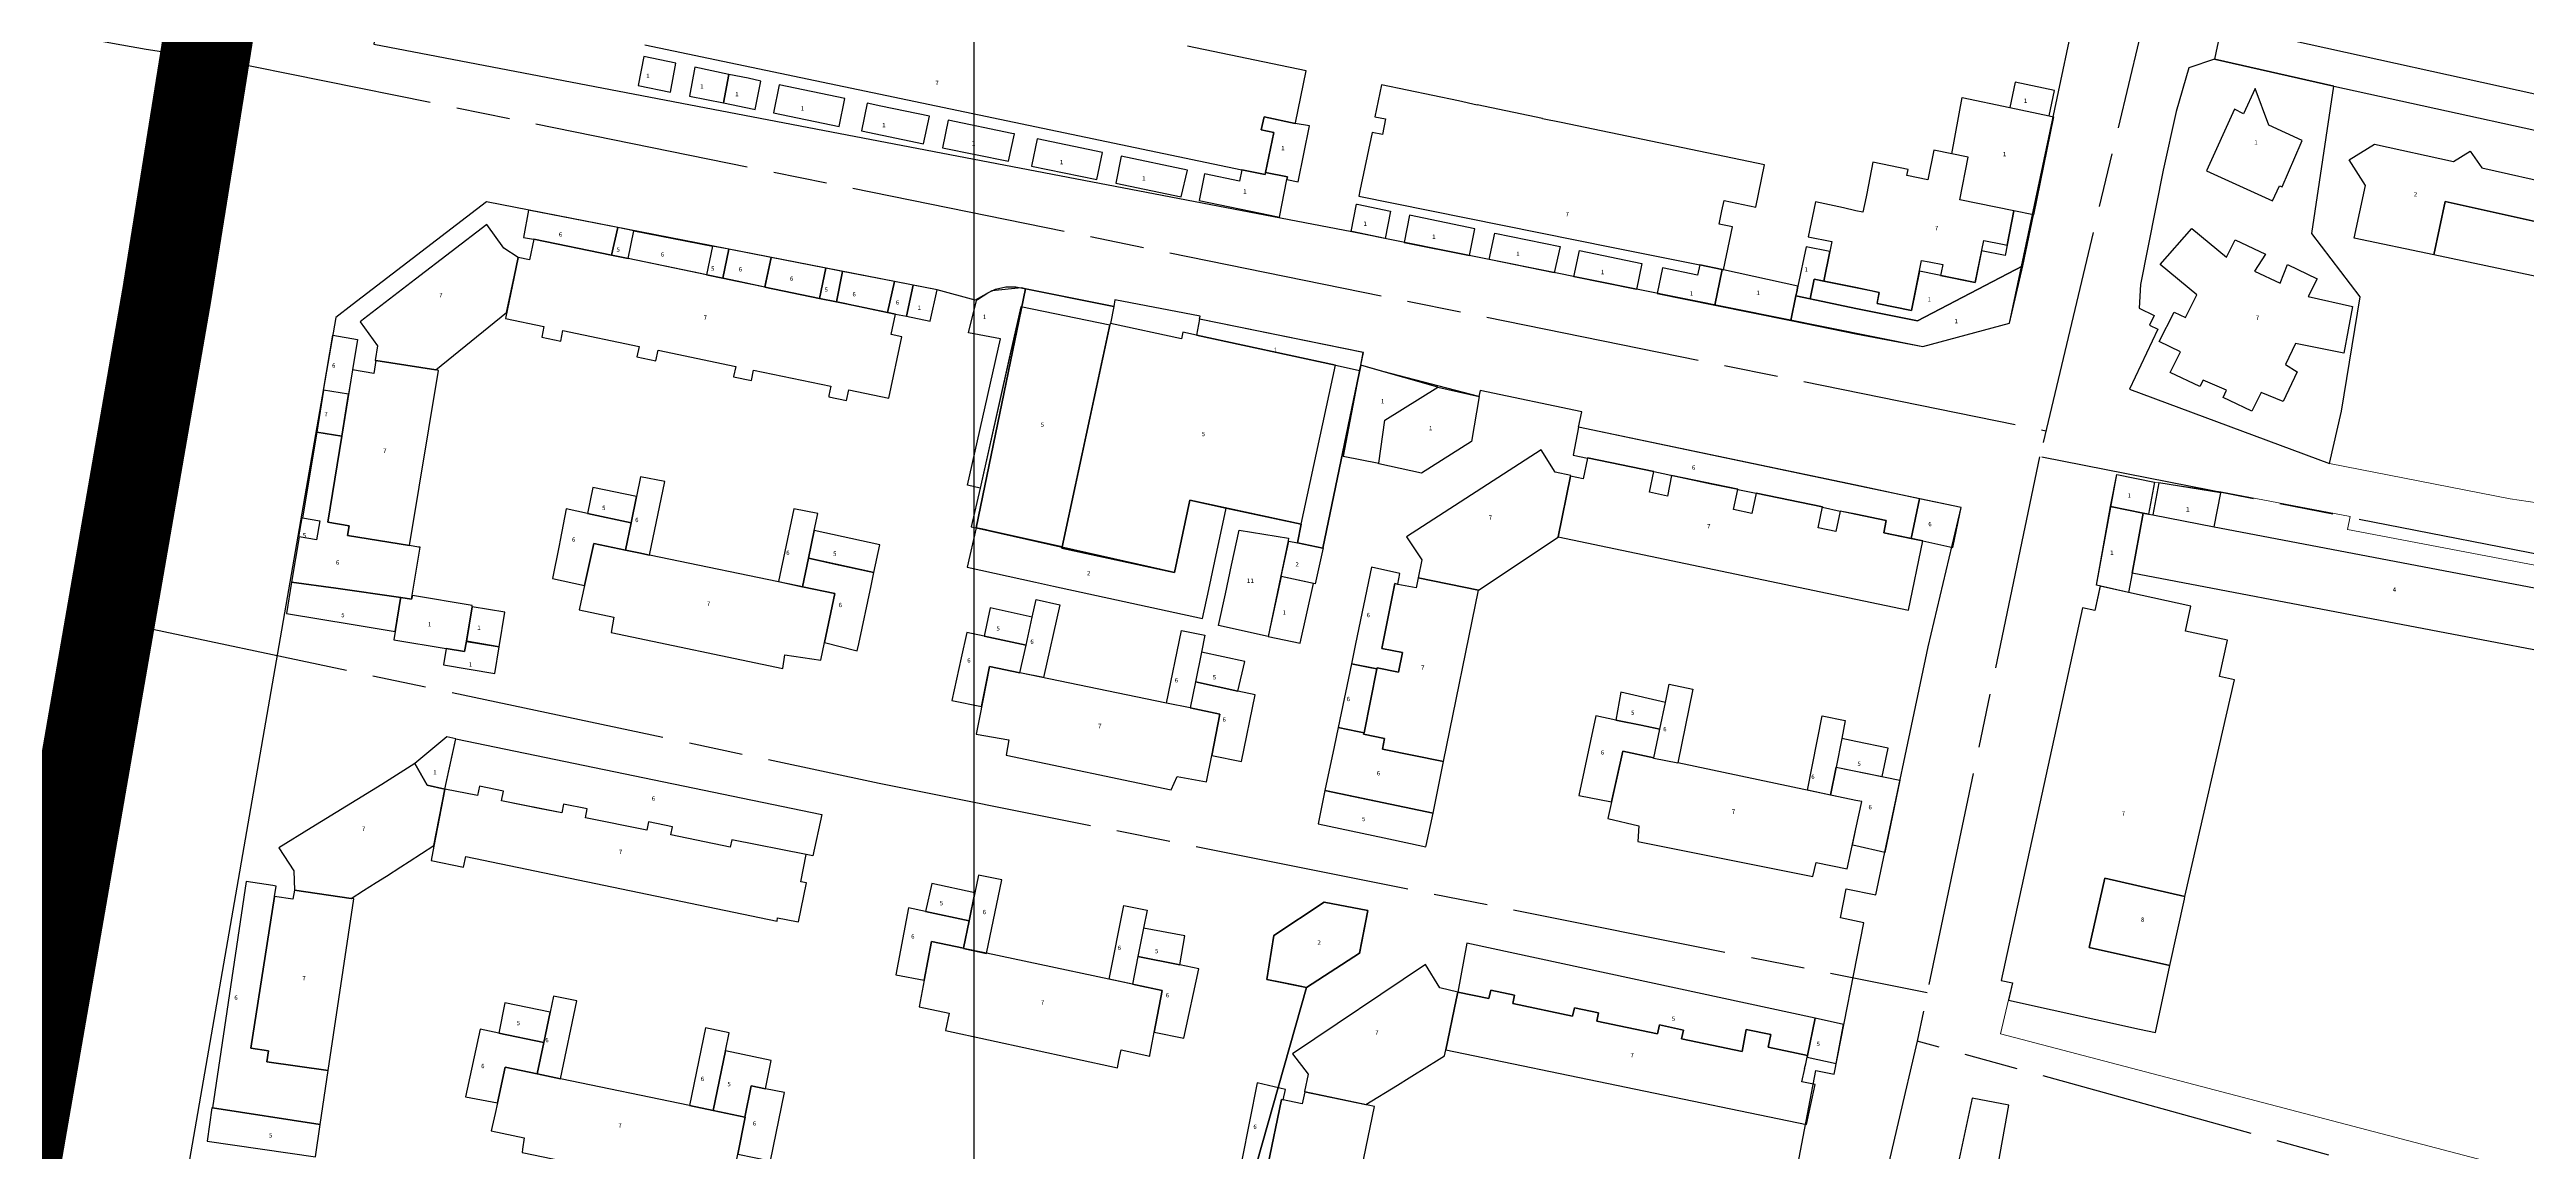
# Model space of a CAD drawing. Header units: millimetres. Extents: x 125232 to 134072, y 142885 to 152835.
# Drawn here: x 130049 to 130324.6, y 147262.3 to 147384.8 of the extents above; entities that cross this region are included whole.
import ezdxf
from ezdxf.enums import TextEntityAlignment as Align

# ---------------------------------------------------------------- set-up
doc = ezdxf.new("R2010")
doc.units = ezdxf.units.MM
doc.linetypes.add('ACAD_ISO08W100', pattern=[36, 24, -3, 6, -3])
doc.linetypes.add('CENTER', pattern=[50.8, 31.75, -6.35, 6.35, -6.35])
for name, color, linetype in [('buildings', 7, 'Continuous'), ('commerce', 10, 'Continuous'), ('commerce & office', 242, 'Continuous'), ('layers', 7, 'Continuous'), ('residence', 2, 'Continuous'), ('residence-bad', 41, 'Continuous'), ('老城北中心线', 7, 'ACAD_ISO08W100')]:
    doc.layers.add(name, color=color, linetype=linetype)
doc.layers.add('school', color=31, linetype='Continuous', lineweight=0)
doc.layers.add('super block', color=6, linetype='CENTER', lineweight=0)
doc.styles.add('层数', font='', dxfattribs={"height": 2})
doc.styles.get('层数').set_extended_font_data('FangSong_GB2312')

msp = doc.modelspace()

# ---------------------------------------------------------------- linework, layer by layer
msp.add_lwpolyline([(130151.88, 147771.28), (129501.88, 147771.28), (129501.88, 146971.28), (130151.88, 146971.28)], close=True)
at = {"layer": 'buildings', "linetype": 'Continuous', "flags": 128}
for points in [[(130345.25, 147385.24), (130343.3, 147375.99), (130336.5, 147377.49), (130333.32, 147378.19), (130290.86, 147387.54), (130292.85, 147396.75), (130299.08, 147395.43), (130299.21, 147395.97), (130301.87, 147395.37), (130301.74, 147394.84), (130311.04, 147392.82), (130311.11, 147393.39), (130313.76, 147392.82), (130313.64, 147392.21), (130322.5, 147390.28), (130322.66, 147390.89), (130325.36, 147390.27), (130325.18, 147389.69), (130336.74, 147387.13), (130336.82, 147387.68), (130339.62, 147387.11), (130339.49, 147386.52), (130345.25, 147385.24)], [(130118.66, 147383.33), (130115.11, 147384.07), (130114.47, 147380.85), (130118.06, 147380.12)], [(130124.58, 147382.09), (130120.77, 147382.89), (130120.2, 147379.68), (130123.96, 147378.91)], [(130128.14, 147381.34), (130126.71, 147381.65), (130124.58, 147382.09), (130123.96, 147378.91), (130127.33, 147378.22), (130127.5, 147378.19)], [(130267.75, 147381.21), (130267.15, 147378.39), (130271.51, 147377.46), (130272.11, 147380.28)], [(130137.48, 147379.4), (130130.17, 147380.93), (130129.54, 147377.81), (130136.84, 147376.3)], [(130146.9, 147377.43), (130141.49, 147378.56), (130139.95, 147378.88), (130139.32, 147375.79), (130146.23, 147374.37)], [(130215.14, 147377.18), (130207.85, 147378.7), (130207.84, 147378.68), (130205.77, 147379.13), (130197.21, 147380.91), (130196.48, 147377.38), (130197.66, 147377.14), (130197.3, 147375.39), (130196.16, 147375.63), (130194.8, 147369.12), (130194.68, 147368.53), (130222.82, 147362.87), (130232.62, 147360.9), (130235.14, 147360.39), (130235.27, 147360.36), (130236.26, 147365.13), (130234.78, 147365.44), (130235.08, 147366.9), (130235.33, 147368.07), (130238.88, 147367.33), (130239.85, 147372.04), (130217.2, 147376.75), (130217.2, 147376.73), (130215.13, 147377.16)], [(130260.7, 147373.26), (130261.82, 147379.52), (130267.15, 147378.39), (130271.51, 147377.46), (130272.01, 147377.35), (130269.76, 147366.45), (130267.6, 147366.89), (130261.56, 147368.14), (130262.52, 147372.89)], [(130296.36, 147368.01), (130297.16, 147369.7), (130297.44, 147369.56), (130298.86, 147372.84), (130299.57, 147374.48), (130299.68, 147374.74), (130295.97, 147376.44), (130294.46, 147380.53), (130293.15, 147377.68), (130292.16, 147378.2), (130289.02, 147371.36)], [(130156.35, 147375.46), (130156.08, 147375.51), (130148.96, 147376.99), (130148.36, 147373.93), (130155.69, 147372.42)], [(130189.21, 147376.36), (130187.6, 147376.64), (130184.13, 147377.36), (130183.83, 147375.92), (130185.24, 147375.62), (130184.31, 147371.17), (130186.73, 147370.68), (130186.68, 147370.4), (130187.95, 147370.13)], [(130166.16, 147373.41), (130158.89, 147374.92), (130158.26, 147371.89), (130165.54, 147370.39)], [(130175.61, 147371.43), (130168.23, 147372.97), (130167.62, 147369.97), (130174.92, 147368.47)], [(130246.43, 147359.08), (130251.82, 147357.99), (130252.61, 147357.83), (130252.38, 147356.7), (130252.36, 147356.6), (130256.18, 147355.82), (130257.31, 147361.39), (130258.15, 147361.22), (130259.67, 147360.92), (130259.5, 147360.05), (130259.43, 147359.72), (130263.28, 147358.94), (130264.23, 147363.6), (130266.33, 147363.18), (130266.83, 147363.08), (130267.6, 147366.89), (130261.56, 147368.14), (130262.52, 147372.89), (130258.67, 147373.67), (130258, 147370.35), (130255.67, 147370.82), (130255.81, 147371.52), (130251.91, 147372.31), (130251.21, 147368.82), (130251.14, 147368.47), (130250.79, 147366.76), (130250, 147366.92), (130248.63, 147367.23), (130245.51, 147367.9), (130244.71, 147364.03), (130247.33, 147363.49), (130247.11, 147362.37), (130246.43, 147359.08)], [(130305.46, 147363.87), (130306.72, 147369.71), (130304.89, 147372.58), (130307.74, 147374.34), (130316.53, 147372.39), (130318.36, 147373.53), (130319.69, 147371.68), (130328.25, 147369.77), (130327.46, 147366.23), (130327.26, 147365.34), (130315.59, 147367.94), (130314.33, 147362)], [(130186.73, 147370.68), (130184.31, 147371.17), (130184.26, 147370.93), (130181.66, 147371.47), (130181.4, 147370.22), (130177.52, 147371.03), (130176.91, 147368.05), (130184.83, 147366.41), (130185.85, 147366.2), (130186.68, 147370.4)], [(130198.22, 147366.86), (130197.6, 147363.84), (130193.89, 147364.59), (130193.84, 147364.6), (130194.44, 147367.65), (130194.5, 147367.64)], [(130331.69, 147358.34), (130314.33, 147362), (130315.59, 147367.94), (130327.26, 147365.34), (130327.46, 147366.23), (130332.14, 147365.2), (130338.45, 147363.8), (130342.25, 147362.96), (130341.08, 147357.58), (130340.09, 147353.01), (130330.97, 147354.93), (130331.16, 147355.83)], [(130099.83, 147355.59), (130100.66, 147359.55), (130101.11, 147361.72), (130099.52, 147362.74), (130097.62, 147365.38), (130089.71, 147359.31), (130083.91, 147354.86), (130083.52, 147354.56), (130085.47, 147351.89), (130085.21, 147350.27), (130085.27, 147350.26), (130091.94, 147349.2)], [(130112.22, 147365.04), (130102.25, 147366.98), (130101.72, 147363.94), (130102.81, 147363.77), (130102.87, 147363.76), (130111.52, 147361.97)], [(130113.99, 147364.69), (130112.22, 147365.04), (130111.52, 147361.97), (130113.37, 147361.59), (130113.99, 147364.68)], [(130113.37, 147361.6), (130113.99, 147364.68), (130122.76, 147362.98), (130122.09, 147359.78)], [(130206.99, 147361.94), (130207.61, 147364.91), (130200.34, 147366.42), (130199.73, 147363.4)], [(130244.92, 147357.12), (130250, 147356.05), (130250, 147356.05), (130256.86, 147354.68), (130268.6, 147360.77), (130269.76, 147366.45), (130267.6, 147366.89), (130266.62, 147361.94), (130264, 147362.47), (130263.28, 147358.94), (130257.07, 147360.2), (130256.18, 147355.82), (130252.36, 147356.6), (130252.61, 147357.83), (130250, 147358.36), (130245.36, 147359.3), (130244.92, 147357.12)], [(130287.95, 147357.56), (130283.88, 147360.92), (130287.38, 147364.93), (130291.25, 147361.74), (130292.22, 147363.68), (130295.58, 147362.09), (130294.38, 147360.21), (130297.23, 147358.86), (130298.03, 147360.92), (130301.34, 147359.34), (130300.34, 147357.36), (130305.26, 147356.27), (130304.33, 147351.07), (130298.94, 147352.16), (130297.82, 147349.8), (130299.12, 147349.01), (130297.56, 147345.69), (130295.11, 147346.71), (130294.09, 147344.6), (130291.57, 147345.79), (130290.87, 147346.13), (130291.26, 147346.96), (130288.67, 147348.05), (130288.3, 147347.35), (130284.99, 147348.93), (130286.14, 147351.21), (130283.76, 147352.36), (130285.43, 147355.65), (130286.68, 147355.04), (130287.95, 147357.56)], [(130143.1, 147355.42), (130142.22, 147355.61), (130137.78, 147356.53), (130137.68, 147356.55), (130136.53, 147356.79), (130134.67, 147357.17), (130128.59, 147358.43), (130125.5, 147359.07), (130123.91, 147359.4), (130122.09, 147359.78), (130121.41, 147359.92), (130113.37, 147361.59), (130111.52, 147361.97), (130102.87, 147363.76), (130102.39, 147361.44), (130101.11, 147361.71), (130100.66, 147359.55), (130099.7, 147354.92), (130103.99, 147354.03), (130103.75, 147352.85), (130105.85, 147352.41), (130106.1, 147353.59), (130114.58, 147351.83), (130114.34, 147350.66), (130116.45, 147350.22), (130116.7, 147351.39), (130125.33, 147349.6), (130125.1, 147348.47), (130125.09, 147348.43), (130127.07, 147348.02), (130127.31, 147349.19), (130135.92, 147347.41), (130135.71, 147346.37), (130135.68, 147346.23), (130137.68, 147345.82), (130137.92, 147346.99), (130142.39, 147346.07), (130143.81, 147352.88), (130142.63, 147353.13)], [(130122.09, 147359.78), (130123.91, 147359.4), (130124.57, 147362.63), (130122.76, 147362.98)], [(130129.26, 147361.72), (130124.57, 147362.63), (130123.91, 147359.4), (130125.5, 147359.07), (130128.59, 147358.44)], [(130209.2, 147361.49), (130209.81, 147364.44), (130217.08, 147362.94), (130216.44, 147360.02)], [(130218.63, 147359.58), (130219.24, 147362.48), (130226.19, 147361.03), (130225.6, 147358.16)], [(130245.36, 147359.3), (130246.43, 147359.08), (130247.11, 147362.37), (130244.49, 147362.9), (130243.55, 147358.53), (130243.42, 147357.91), (130243.32, 147357.44), (130244.92, 147357.11)], [(130135.36, 147360.53), (130129.26, 147361.72), (130128.59, 147358.43), (130134.67, 147357.17)], [(130137.23, 147360.17), (130135.36, 147360.53), (130134.67, 147357.17), (130136.53, 147356.79)], [(130143.02, 147359.04), (130137.23, 147360.17), (130136.53, 147356.79), (130137.68, 147356.55), (130142.22, 147355.61)], [(130228.48, 147360.56), (130227.89, 147357.71), (130234.32, 147356.41), (130235.13, 147360.38), (130232.62, 147360.9), (130232.39, 147359.75)], [(130243.32, 147357.44), (130243.42, 147357.91), (130243.55, 147358.53), (130235.27, 147360.36), (130235.14, 147360.39), (130235.13, 147360.38), (130234.32, 147356.41), (130242.77, 147354.7)], [(130242.77, 147354.7), (130250, 147353.24), (130257.45, 147351.8), (130267.12, 147354.42), (130268.6, 147360.77), (130256.86, 147354.68), (130250, 147356.05), (130250, 147356.05), (130244.92, 147357.12), (130243.32, 147357.44), (130242.77, 147354.7)], [(130145.09, 147358.63), (130143.02, 147359.04), (130142.22, 147355.61), (130143.1, 147355.42), (130144.33, 147355.17)], [(130147.75, 147358.12), (130145.09, 147358.63), (130144.33, 147355.17), (130146.98, 147354.63)], [(130156.52, 147358.45), (130167.4, 147356.27), (130167.04, 147354.36), (130167.02, 147354.37), (130166.98, 147354.2), (130157.07, 147356.21), (130152.52, 147336.06), (130151.12, 147336.37), (130154.79, 147352.65), (130151.25, 147353.34), (130152.12, 147356.93), (130152.26, 147357.04), (130153.41, 147357.8), (130154.26, 147358.19), (130155.39, 147358.45)], [(130166.98, 147354.2), (130157.07, 147356.21), (130155.71, 147350.19), (130152.52, 147336.06), (130151.55, 147331.76), (130152.1, 147331.64), (130161.65, 147329.51)], [(130174.16, 147326.66), (130175.89, 147334.7), (130179.92, 147333.83), (130188.26, 147332.03), (130192.09, 147349.74), (130176.6, 147353.09), (130175.1, 147353.41), (130174.94, 147352.65), (130167.04, 147354.36), (130167.02, 147354.37), (130161.65, 147329.51), (130161.62, 147329.37)], [(130176.95, 147354.84), (130176.6, 147353.09), (130192.09, 147349.74), (130194.29, 147349.26), (130194.77, 147349.16), (130194.89, 147349.74), (130194.91, 147349.74), (130195.2, 147351.16)], [(130082.23, 147346.5), (130079.47, 147346.95), (130080.5, 147353.06), (130083.25, 147352.6), (130082.68, 147349.2)], [(130092.24, 147349.15), (130091.94, 147349.2), (130085.27, 147350.26), (130085.04, 147348.82), (130082.68, 147349.2), (130081.48, 147341.85), (130079.92, 147332.26), (130082.32, 147331.87), (130082.14, 147330.77), (130089.02, 147329.66)], [(130197.57, 147343.62), (130203.48, 147347.27), (130196.16, 147349.38), (130194.91, 147349.74), (130194.89, 147349.74), (130194.77, 147349.16), (130192.95, 147339.63), (130196.92, 147338.85)], [(130082.23, 147346.5), (130079.47, 147346.95), (130078.7, 147342.3), (130081.48, 147341.85)], [(130208.07, 147346.24), (130207.22, 147341.24), (130201.65, 147337.71), (130196.91, 147338.77), (130196.92, 147338.85), (130197.57, 147343.62), (130203.48, 147347.27)], [(130218.54, 147339.74), (130220.13, 147339.4), (130220.14, 147339.43), (130227.5, 147337.9), (130233.88, 147336.55), (130236.85, 147335.94), (130236.85, 147335.92), (130238.91, 147335.49), (130246.29, 147333.96), (130246.28, 147333.93), (130248.26, 147333.51), (130248.26, 147333.52), (130250, 147333.16), (130253.38, 147332.46), (130253.1, 147331.1), (130256.17, 147330.46), (130257.1, 147334.88), (130250, 147336.37), (130219.13, 147342.82), (130218.54, 147339.74)], [(130081.48, 147341.85), (130078.7, 147342.3), (130077.1, 147332.75), (130079.05, 147332.42), (130078.69, 147330.29), (130076.74, 147330.62), (130075.9, 147325.61), (130080.84, 147324.91), (130088.06, 147323.89), (130089.25, 147323.72), (130090.2, 147329.47), (130090.09, 147329.49), (130090.01, 147329.5), (130089.02, 147329.66), (130082.14, 147330.77), (130082.32, 147331.87), (130079.92, 147332.26)], [(130199.99, 147330.65), (130201.7, 147328.07), (130201.3, 147326.08), (130207.99, 147324.72), (130216.87, 147330.6), (130216.88, 147330.63), (130218.26, 147337.39), (130218.27, 147337.45), (130216.53, 147337.85), (130214.96, 147340.33)], [(130117.44, 147336.78), (130114.75, 147337.33), (130114.3, 147335.11), (130113.7, 147332.21), (130113.07, 147329.16), (130114.54, 147328.85), (130115.75, 147328.6)], [(130218.26, 147337.39), (130216.88, 147330.63), (130250, 147323.71), (130255.86, 147322.49), (130257.46, 147330.19), (130253.1, 147331.1), (130253.38, 147332.46), (130250, 147333.16), (130248.26, 147333.51), (130247.79, 147331.24), (130245.81, 147331.65), (130246.29, 147333.96), (130238.91, 147335.49), (130238.44, 147333.23), (130236.38, 147333.66), (130236.85, 147335.92), (130236.85, 147335.94), (130229.49, 147337.46), (130229.02, 147335.18), (130227.02, 147335.6), (130227.5, 147337.9), (130220.14, 147339.43), (130220.13, 147339.4), (130219.66, 147337.1), (130218.26, 147337.39)], [(130281.98, 147333.27), (130278.35, 147334.02), (130279.04, 147337.59), (130283.25, 147336.73), (130282.58, 147333.16)], [(130114.3, 147335.11), (130109.43, 147336.12), (130108.82, 147333.25), (130113.7, 147332.21)], [(130161.62, 147329.37), (130161.65, 147329.51), (130153.48, 147331.34), (130153.21, 147331.41), (130152.1, 147331.64), (130151.11, 147327.25), (130158.7, 147325.6), (130160.7, 147325.16), (130177.3, 147321.55), (130177.99, 147324.76), (130178.66, 147327.92), (130179.92, 147333.83), (130175.89, 147334.7), (130174.16, 147326.66)], [(130257.1, 147334.88), (130256.17, 147330.46), (130257.46, 147330.19), (130260.81, 147329.46), (130261.74, 147333.91)], [(130283.74, 147336.65), (130283.06, 147333.07), (130289.9, 147331.76), (130290.62, 147335.54)], [(130077.07, 147332.75), (130077.1, 147332.75), (130079.05, 147332.42), (130078.69, 147330.29), (130076.74, 147330.62), (130076.72, 147330.62)], [(130113.7, 147332.21), (130108.82, 147333.25), (130106.46, 147333.75), (130105.78, 147330.25), (130105.67, 147329.68), (130104.95, 147326), (130108.5, 147325.24), (130109.54, 147329.89), (130113.07, 147329.16)], [(130134.47, 147333.22), (130131.8, 147333.77), (130130.1, 147325.65), (130132.23, 147325.2), (130132.78, 147325.09), (130133.44, 147328.27), (130134.08, 147331.36)], [(130276.78, 147325.26), (130278.35, 147334.02), (130281.98, 147333.27), (130280.74, 147326.6), (130280.35, 147324.46)], [(130281.98, 147333.27), (130282.58, 147333.16), (130283.06, 147333.07), (130289.9, 147331.76), (130338.79, 147322.44), (130338.39, 147320.37), (130337.52, 147315.77), (130280.74, 147326.6), (130281.98, 147333.27)], [(130136.35, 147324.35), (130132.78, 147325.09), (130132.23, 147325.2), (130115.75, 147328.6), (130114.54, 147328.85), (130113.07, 147329.16), (130109.54, 147329.89), (130108.5, 147325.24), (130107.89, 147322.5), (130111.75, 147321.7), (130111.48, 147320.01), (130130.59, 147316), (130130.81, 147317.51), (130134.8, 147316.93), (130135.21, 147318.87)], [(130141.37, 147329.74), (130134.08, 147331.36), (130133.44, 147328.27), (130136.73, 147327.54), (130137.43, 147327.39), (130140.72, 147326.66)], [(130181.37, 147331.37), (130186.87, 147330.49), (130186.81, 147330.18), (130184.58, 147319.55), (130179.06, 147320.76), (130179.83, 147324.31), (130180.53, 147327.5)], [(130186.9, 147330.16), (130187.86, 147329.97), (130190.5, 147329.46), (130190.71, 147329.42), (130189.84, 147325.42), (130186.04, 147326.22)], [(130140.4, 147325.19), (130140.72, 147326.66), (130133.44, 147328.27), (130132.78, 147325.09), (130136.35, 147324.35), (130135.21, 147318.87), (130138.86, 147317.94), (130139.03, 147318.75)], [(130184.58, 147319.55), (130188.14, 147318.82), (130189.64, 147325.44), (130186.04, 147326.22)], [(130198.69, 147325.43), (130199.02, 147325.36), (130199.24, 147326.54), (130196.09, 147327.28), (130194.31, 147318.74), (130193.85, 147316.52), (130195.91, 147316.1), (130196.7, 147315.94), (130196.72, 147316.06), (130199.09, 147315.58), (130199.53, 147317.76), (130197.23, 147318.23)], [(130207.99, 147324.72), (130201.3, 147326.08), (130201.07, 147324.95), (130199.02, 147325.35), (130198.69, 147325.43), (130197.23, 147318.23), (130199.53, 147317.76), (130199.09, 147315.58), (130196.72, 147316.06), (130196.7, 147315.94), (130195.26, 147308.83), (130195.22, 147308.67), (130197.55, 147308.19), (130197.31, 147307.01), (130204.12, 147305.63)], [(130088.04, 147323.76), (130088.06, 147323.88), (130080.84, 147324.91), (130075.9, 147325.61), (130075.32, 147322.12), (130082.76, 147320.87), (130087.43, 147320.09), (130088.04, 147323.76)], [(130087.28, 147319.17), (130093.09, 147318.22), (130095.16, 147317.88), (130095.35, 147319.02), (130095.98, 147322.85), (130096.01, 147323), (130089.35, 147324.12), (130089.25, 147323.72), (130088.06, 147323.89), (130088.04, 147323.76)], [(130156.97, 147315.5), (130157.65, 147318.58), (130158.34, 147321.71), (130158.78, 147323.67), (130161.39, 147323.09), (130159.57, 147314.97)], [(130266.99, 147279.1), (130281.57, 147275.88), (130283.34, 147275.49), (130284.95, 147282.94), (130275.97, 147284.95), (130277.7, 147292.66), (130286.63, 147290.62), (130292.13, 147314.72), (130290.48, 147315.1), (130291.37, 147319.13), (130286.69, 147320.16), (130287.3, 147322.92), (130280.35, 147324.46), (130277.19, 147325.15), (130276.59, 147322.45), (130275.24, 147322.75), (130266.17, 147281.29), (130267.42, 147281.03)], [(130095.35, 147319.01), (130099.01, 147318.41), (130099.64, 147322.25), (130095.98, 147322.85)], [(130158.34, 147321.71), (130153.64, 147322.75), (130153, 147319.58), (130157.65, 147318.58)], [(130099.01, 147318.41), (130095.35, 147319.02), (130095.16, 147317.88), (130093.09, 147318.22), (130092.82, 147316.39), (130098.53, 147315.45)], [(130153.56, 147316.2), (130156.97, 147315.5), (130157.65, 147318.58), (130153, 147319.58), (130151.04, 147320.01), (130150.41, 147317.17), (130149.38, 147312.43), (130152.69, 147311.77)], [(130173.28, 147312.15), (130174.93, 147320.22), (130177.55, 147319.7), (130177.17, 147317.82), (130176.49, 147314.49), (130175.9, 147311.61), (130175.9, 147311.6)], [(130181.99, 147316.77), (130177.17, 147317.82), (130176.49, 147314.49), (130181.21, 147313.47)], [(130179.23, 147310.92), (130175.9, 147311.61), (130175.9, 147311.6), (130173.28, 147312.15), (130156.97, 147315.5), (130153.56, 147316.2), (130152.45, 147310.52), (130152.1, 147308.69), (130155.72, 147308.06), (130155.43, 147306.36), (130173.81, 147302.49), (130174.46, 147303.99), (130177.74, 147303.39), (130178.32, 147306.31)], [(130196.7, 147315.94), (130193.85, 147316.52), (130192.37, 147309.41), (130194.54, 147308.97), (130195.26, 147308.83)], [(130183.13, 147313.06), (130181.21, 147313.47), (130176.49, 147314.49), (130175.9, 147311.61), (130179.23, 147310.92), (130178.32, 147306.31), (130181.63, 147305.64)], [(130228.8, 147312.22), (130223.84, 147313.35), (130223.29, 147310.25), (130226.09, 147309.68), (130228.19, 147309.24)], [(130229.22, 147314.24), (130231.87, 147313.69), (130230.18, 147305.49), (130230.17, 147305.44), (130227.52, 147305.99), (130227.53, 147306.05), (130228.19, 147309.24), (130228.8, 147312.22)], [(130228.19, 147309.24), (130226.08, 147309.67), (130223.29, 147310.25), (130221.07, 147310.71), (130219.18, 147301.87), (130222.8, 147301.15), (130224.06, 147306.78), (130227.53, 147306.05)], [(130246.26, 147310.73), (130248.83, 147310.22), (130248.44, 147308.21), (130247.8, 147305.02), (130247.18, 147301.91), (130244.62, 147302.45)], [(130093.18, 147303.62), (130094.17, 147308.18), (130093.19, 147308.37), (130089.62, 147305.41), (130090.99, 147303.02), (130092.96, 147302.58)], [(130092.96, 147302.58), (130094.17, 147308.18), (130134.92, 147299.75), (130133.92, 147295.13), (130133.19, 147295.28), (130124.9, 147296.94), (130124.73, 147296.13), (130118.12, 147297.47), (130118.31, 147298.36), (130115.62, 147298.93), (130115.43, 147298.02), (130108.61, 147299.39), (130108.81, 147300.38), (130106.16, 147300.89), (130105.97, 147299.92), (130099.27, 147301.28), (130099.49, 147302.33), (130096.81, 147302.88), (130096.6, 147301.85)], [(130204.12, 147305.63), (130197.31, 147307.01), (130197.55, 147308.19), (130195.22, 147308.67), (130195.26, 147308.83), (130194.54, 147308.97), (130192.37, 147309.41), (130191.92, 147307.28), (130190.91, 147302.43), (130202.95, 147299.9)], [(130222.39, 147299.29), (130225.83, 147298.5), (130225.74, 147296.76), (130245.23, 147292.85), (130245.59, 147294.42), (130249.04, 147293.69), (130250, 147298.15), (130250.65, 147301.18), (130250, 147301.31), (130230.18, 147305.49), (130230.17, 147305.44), (130227.52, 147305.99), (130227.53, 147306.05), (130224.06, 147306.78), (130222.39, 147299.29)], [(130247.8, 147305.02), (130252.93, 147303.96), (130253.61, 147307.11), (130250, 147307.88), (130248.44, 147308.21), (130247.8, 147305.02)], [(130092.96, 147302.58), (130090.99, 147303.02), (130089.62, 147305.41), (130085.96, 147303.1), (130078.08, 147298.25), (130074.49, 147296.03), (130076.15, 147293.46), (130076.23, 147291.31), (130082.52, 147290.4), (130083.9, 147291.28), (130085.33, 147292.18), (130086.46, 147292.9), (130088.05, 147293.91), (130088.98, 147294.51), (130091.73, 147296.3)], [(130249.61, 147296.34), (130250, 147298.15), (130250.65, 147301.18), (130250, 147301.31), (130247.18, 147301.91), (130247.8, 147305.02), (130254.9, 147303.55), (130253.21, 147295.5), (130250, 147296.26), (130249.61, 147296.34)], [(130133.19, 147295.28), (130124.9, 147296.94), (130124.73, 147296.13), (130118.12, 147297.47), (130118.31, 147298.36), (130115.62, 147298.93), (130115.43, 147298.02), (130108.61, 147299.39), (130108.81, 147300.38), (130106.16, 147300.89), (130105.97, 147299.92), (130103.63, 147300.39), (130099.27, 147301.28), (130099.49, 147302.33), (130096.81, 147302.88), (130096.6, 147301.85), (130092.96, 147302.58), (130091.72, 147296.24), (130091.44, 147294.64), (130095.05, 147293.9), (130095.29, 147295.07), (130129.93, 147287.89), (130130, 147288.24), (130132.09, 147287.85), (130132.33, 147287.8), (130133.21, 147292.13), (130132.58, 147292.25)], [(130202.95, 147299.9), (130191.1, 147302.39), (130190.91, 147302.43), (130190.14, 147298.71), (130197.5, 147297.14), (130200.43, 147296.51), (130202.15, 147296.14), (130202.18, 147296.3)], [(130153.26, 147284.3), (130154.96, 147292.46), (130152.37, 147293), (130151.96, 147291.02), (130151.31, 147287.9), (130150.68, 147284.86), (130150.68, 147284.84)], [(130074.17, 147291.78), (130073.82, 147291.84), (130070.85, 147292.31), (130067.1, 147267.1), (130079.08, 147265.26), (130079.97, 147271.25), (130073.16, 147272.24), (130073.34, 147273.45), (130071.36, 147273.74), (130073.98, 147290.61)], [(130082.81, 147290.36), (130082.52, 147290.4), (130076.23, 147291.31), (130076.04, 147290.31), (130073.98, 147290.61), (130071.36, 147273.74), (130073.34, 147273.45), (130073.16, 147272.24), (130079.97, 147271.25)], [(130151.96, 147291.02), (130147.17, 147292.07), (130146.47, 147288.94), (130151.31, 147287.9)], [(130277.7, 147292.66), (130275.97, 147284.95), (130284.95, 147282.94), (130286.57, 147290.34), (130286.63, 147290.62)], [(130147.14, 147285.61), (130150.68, 147284.86), (130151.31, 147287.9), (130146.47, 147288.94), (130144.57, 147289.35), (130143.14, 147281.89), (130146.32, 147281.3)], [(130166.89, 147281.43), (130168.52, 147289.63), (130171.11, 147289.11), (130170.72, 147287.1), (130170.09, 147283.94), (130169.49, 147280.88)], [(130190.81, 147290.01), (130195.7, 147289.06), (130194.77, 147284.3), (130193.29, 147283.35), (130189.42, 147280.85), (130188.87, 147280.5), (130187.25, 147280.83), (130185.96, 147281.09), (130184.44, 147281.39), (130185.23, 147286.3)], [(130172.81, 147280.15), (130153.26, 147284.31), (130150.68, 147284.84), (130150.68, 147284.86), (130147.14, 147285.61), (130146.32, 147281.3), (130145.76, 147278.34), (130149.08, 147277.64), (130148.67, 147275.71), (130167.81, 147271.57), (130167.98, 147272.37), (130168.23, 147273.55), (130171.41, 147272.87), (130171.43, 147272.96), (130171.7, 147274.36), (130171.92, 147275.54)], [(130175.33, 147286.23), (130170.72, 147287.1), (130170.09, 147283.94), (130174.75, 147283.01)], [(130206.69, 147285.43), (130205.71, 147279.98), (130209.16, 147279.26), (130209.38, 147280.22), (130212.02, 147279.64), (130211.81, 147278.71), (130218.48, 147277.31), (130218.68, 147278.24), (130221.36, 147277.69), (130221.16, 147276.75), (130227.93, 147275.34), (130228.13, 147276.33), (130230.81, 147275.77), (130230.6, 147274.78), (130237.34, 147273.38), (130237.78, 147275.84), (130240.55, 147275.26), (130240.25, 147273.85), (130244.61, 147272.94), (130245.46, 147277.08)], [(130172.81, 147280.15), (130171.92, 147275.54), (130175.21, 147274.86), (130176.89, 147282.59), (130174.75, 147283.01), (130170.09, 147283.94), (130169.49, 147280.88)], [(130205.53, 147279.11), (130205.7, 147279.97), (130203.71, 147280.45), (130202.09, 147283.05), (130187.29, 147273.13), (130189.05, 147270.84), (130188.65, 147268.91), (130188.67, 147268.9), (130195.48, 147267.47), (130198.99, 147269.64), (130200.29, 147270.45), (130202.55, 147271.85), (130203.02, 147272.14), (130204.22, 147272.88), (130204.36, 147273.55)], [(130107.65, 147279), (130105.05, 147279.55), (130104.67, 147277.77), (130103.96, 147274.38), (130103.22, 147270.89), (130105.83, 147270.35)], [(130230.6, 147274.78), (130230.81, 147275.77), (130228.13, 147276.33), (130227.93, 147275.34), (130221.16, 147276.75), (130221.36, 147277.69), (130218.68, 147278.24), (130218.48, 147277.31), (130211.81, 147278.71), (130212.02, 147279.64), (130209.38, 147280.22), (130209.16, 147279.26), (130205.71, 147279.98), (130205.53, 147279.11), (130204.36, 147273.55), (130244.52, 147265.24), (130245.46, 147269.69), (130243.99, 147270), (130244.31, 147271.5), (130244.29, 147271.5), (130244.42, 147272.02), (130244.57, 147272.73), (130244.61, 147272.94), (130240.25, 147273.85), (130240.55, 147275.26), (130237.78, 147275.84), (130237.34, 147273.38)], [(130104.67, 147277.77), (130099.64, 147278.8), (130098.98, 147275.42), (130103.96, 147274.38)], [(130245.46, 147277.08), (130244.61, 147272.94), (130244.57, 147272.73), (130247.8, 147272.06), (130248.64, 147276.4)], [(130099.66, 147271.64), (130103.22, 147270.89), (130103.96, 147274.38), (130098.98, 147275.42), (130096.89, 147275.85), (130095.26, 147268.33), (130098.8, 147267.67)], [(130124.61, 147275.47), (130121.97, 147276.02), (130120.17, 147267.36), (130122.81, 147266.81), (130124.19, 147273.47)], [(130126.39, 147266.06), (130126.34, 147266.07), (130122.81, 147266.81), (130120.17, 147267.36), (130105.83, 147270.35), (130103.22, 147270.89), (130099.66, 147271.64), (130098.8, 147267.67), (130098.54, 147266.49), (130098.12, 147264.54), (130101.78, 147263.79), (130101.61, 147262.5), (130101.56, 147262.13), (130120.79, 147258.18), (130121.06, 147259.74), (130124.95, 147258.9), (130124.96, 147258.95), (130125.57, 147261.97)], [(130129.28, 147272.37), (130124.19, 147273.47), (130122.81, 147266.81), (130126.34, 147266.07), (130127.04, 147269.57), (130128.66, 147269.24)], [(130130.75, 147268.81), (130128.66, 147269.24), (130127.04, 147269.57), (130126.34, 147266.07), (130126.39, 147266.06), (130125.57, 147261.97), (130129.21, 147261.22)], [(130181.21, 147259.26), (130178.38, 147244.99), (130191.36, 147242.28), (130192.86, 147250), (130196.43, 147267.27), (130188.67, 147268.9), (130188.39, 147267.55), (130186.07, 147268.03), (130184.55, 147260.71), (130184.16, 147258.69), (130181.21, 147259.26)], [(130186.07, 147268.03), (130186.27, 147267.99), (130186.54, 147269.15), (130183.37, 147269.89), (130181.65, 147261.28), (130184.55, 147260.71)], [(130067.04, 147267.11), (130066.5, 147263.42), (130078.55, 147261.67), (130079.08, 147265.26), (130067.1, 147267.1)]]:
    msp.add_lwpolyline(points, close=True, dxfattribs=at)
msp.add_lwpolyline([(130115.2, 147385.36), (130181.66, 147371.47), (130184.26, 147370.93), (130184.31, 147371.17), (130185.24, 147375.62), (130183.83, 147375.92), (130184.13, 147377.36), (130187.6, 147376.64), (130187.64, 147376.7), (130188.84, 147382.47), (130175.63, 147385.23)], dxfattribs=at)
at = {"layer": 'commerce'}
msp.add_lwpolyline([(130194.89, 147349.74), (130195.18, 147351.16), (130176.95, 147354.84), (130177.02, 147355.19), (130167.54, 147356.99), (130167.4, 147356.27), (130157.58, 147358.24), (130152.09, 147331.64), (130174.16, 147326.66), (130175.89, 147334.7), (130188.26, 147332.03), (130187.86, 147329.97), (130190.69, 147329.36)], close=True, dxfattribs=at)
msp.add_lwpolyline([(130268.85, 147260.34), (130265.89, 147261.01), (130267.02, 147267.41), (130262.94, 147268.2), (130260.05, 147254.69), (130258.65, 147255), (130254.32, 147235.68), (130241.57, 147178.76), (130238.31, 147164.21), (130239.57, 147163.92), (130238.32, 147158.53, 0.164124), (130239.68, 147156.77), (130245.04, 147154.92), (130245.42, 147156.02), (130252.82, 147188.96)], format="xyb", close=True, dxfattribs=at)
at = {"layer": 'commerce & office'}
msp.add_lwpolyline([(130195.7, 147289.06), (130190.81, 147290.01), (130185.23, 147286.3), (130184.44, 147281.39), (130188.87, 147280.5), (130194.77, 147284.31)], close=True, dxfattribs=at)
at = {"layer": 'residence'}
for points in [[(130283.58, 147432.16), (130211.4, 147446.92), (130211.54, 147447.62), (130152.8, 147459.68), (130124.11, 147465.95), (130124.53, 147468.13), (130097.77, 147472.96), (130085.07, 147385.44), (130193.89, 147364.59), (130257.45, 147351.8), (130267.12, 147354.42)], [(130300.76, 147364.38), (130303.2, 147380.77), (130289.92, 147383.79), (130287.08, 147382.83), (130285.67, 147377.96), (130284.2, 147371.42), (130281.7, 147358.72), (130281.52, 147356.07), (130283.21, 147355.25), (130282.68, 147354.18), (130283.6, 147353.73), (130280.47, 147347.05), (130302.72, 147338.78), (130304.04, 147344.6), (130306.15, 147357.32)]]:
    msp.add_lwpolyline(points, close=True, dxfattribs=at)
for points in [[(130243.37, 147259.81), (130245.55, 147271.26), (130247.58, 147270.87), (130250.9, 147287.7), (130248.29, 147288.26), (130248.94, 147291.48), (130252.24, 147290.81), (130258.06, 147318.4), (130261.74, 147333.91), (130219.13, 147342.84), (130219.5, 147344.56), (130208.19, 147346.93), (130208.04, 147346.25), (130197.35, 147349.04), (130194.89, 147349.74), (130190.69, 147329.36), (130187.86, 147329.97), (130188.26, 147332.03), (130175.89, 147334.7), (130174.16, 147326.66), (130152.09, 147331.64), (130157.58, 147358.24), (130157.13, 147358.33), (130153.84, 147357.99), (130151.97, 147356.98), (130147.75, 147358.12), (130097.58, 147367.89), (130082.66, 147356.45), (130080.83, 147355.03), (130054.9, 147205.87)], [(130177.1, 147239), (130188.87, 147280.5), (130184.44, 147281.39), (130185.23, 147286.3), (130190.81, 147290.01), (130195.7, 147289.06), (130194.77, 147284.31), (130188.87, 147280.5), (130177.1, 147239)]]:
    msp.add_lwpolyline(points, dxfattribs=at)
at = {"layer": 'residence-bad'}
msp.add_lwpolyline([(130353, 147416.45), (130299.31, 147428.52), (130296.61, 147424.97), (130293.9, 147412.61), (130295.74, 147412.2), (130292.68, 147396.79), (130289.92, 147383.79), (130303.2, 147380.77), (130338.12, 147373.15)], dxfattribs=at)
at = {"layer": 'school'}
for points in [[(130346.52, 147360.87), (130347.11, 147360.81), (130346.46, 147367.08), (130342.64, 147372.14), (130342.37, 147372.21), (130338.12, 147373.15), (130303.2, 147380.77), (130300.76, 147364.38), (130306.15, 147357.32), (130304.04, 147344.6), (130302.72, 147338.78), (130322.83, 147334.85), (130325.84, 147334.42), (130340.03, 147331.65), (130341.62, 147340.79), (130343.4, 147340.48), (130343.65, 147342.11)], [(130369.98, 147319.02), (130304.74, 147331.45), (130305, 147332.91), (130290.64, 147335.64), (130283.74, 147336.65), (130283.25, 147336.73), (130279.04, 147337.59), (130276.78, 147325.26), (130277.19, 147325.17), (130276.59, 147322.45), (130275.24, 147322.75), (130266.17, 147281.29), (130267.42, 147281.03), (130266.1, 147275.35), (130359.97, 147250.77), (130363.54, 147262), (130366.62, 147261.14), (130369.79, 147271.87), (130372.34, 147283.46), (130374.88, 147294.82), (130377.72, 147309.96), (130376.52, 147310.21), (130378.08, 147317.48)]]:
    msp.add_lwpolyline(points, close=True, dxfattribs=at)
at = {"layer": 'super block', "const_width": 10}
msp.add_lwpolyline([(130062.04, 147357.74), (130088.57, 147523.11), (130100.28, 147595.6), (130011.36, 147612.58), (129897.76, 147630.82), (129883.92, 147632.24), (129883.91, 147632.5), (129738.52, 147650.17), (129586.82, 147665.29), (129586.89, 147164.78), (129749.5, 147122.37), (130005.05, 147042.65), (130010.47, 147075.31), (130034.07, 147190.29), (130036.07, 147208.33)], close=True, dxfattribs=at)
at = {"layer": '老城北中心线', "linetype": 'ACAD_ISO08W100', "lineweight": 25}
for p, q in [((130082.29, 147481.96), (130052.33, 147278.65)), ((130293.09, 147434.52), (130270.46, 147339.54)), ((130067.82, 147383.76), (130271.15, 147342.43)), ((130270.46, 147339.54), (130256.81, 147274.51)), ((130612.21, 147272.63), (130270.46, 147339.54)), ((130058.54, 147320.78), (130141.29, 147303.24)), ((130141.29, 147303.24), (130257.95, 147279.94)), ((130052.33, 147278.65), (130007.17, 147042.08)), ((130256.81, 147274.51), (130228.37, 147152.43)), ((130363.38, 147245.06), (130256.82, 147274.54))]:
    msp.add_line(p, q, dxfattribs=at)
msp.add_arc((130093.33, 147593.07), 210.86, 169.1336, 263.0516, dxfattribs=at)

# ---------------------------------------------------------------- texts
at = {"layer": 'layers', "linetype": 'Continuous', "style": '层数'}
for s, p in [('1', (130115.36, 147381.67)), ('7', (130147.54, 147380.89)), ('1', (130121.37, 147380.48)), ('1', (130125.27, 147379.65)), ('1', (130132.56, 147378.05)), ('1', (130268.69, 147378.91)), ('1', (130141.62, 147376.2)), ('1', (130151.61, 147374.17)), ('1', (130186.05, 147373.65)), ('1', (130266.35, 147372.98)), ('1', (130294.35, 147374.26)), ('1', (130161.4, 147372.09)), ('1', (130170.55, 147370.26)), ('1', (130181.82, 147368.83)), ('2', (130312.1, 147368.51)), ('1', (130195.19, 147365.23)), ('7', (130217.69, 147366.3)), ('7', (130258.8, 147364.75)), ('6', (130105.63, 147364.03)), ('5', (130112.06, 147362.37)), ('6', (130116.99, 147361.82)), ('1', (130202.84, 147363.78)), ('1', (130212.2, 147361.87)), ('5', (130122.58, 147360.24)), ('6', (130125.66, 147360.16)), ('6', (130131.36, 147359.11)), ('1', (130221.63, 147359.86)), ('1', (130244.28, 147360.14)), ('7', (130092.32, 147357.29)), ('5', (130135.21, 147357.9)), ('6', (130138.32, 147357.38)), ('6', (130143.14, 147356.47)), ('1', (130145.58, 147355.88)), ('1', (130231.52, 147357.46)), ('1', (130238.93, 147357.54)), ('1', (130257.99, 147356.79)), ('7', (130121.75, 147354.79)), ('1', (130152.83, 147354.87)), ('1', (130260.98, 147354.4)), ('7', (130294.51, 147354.77)), ('1', (130185.2, 147351.2)), ('6', (130080.4, 147349.45)), ('1', (130197.14, 147345.49)), ('7', (130079.54, 147344.04)), ('5', (130159.27, 147342.86)), ('1', (130202.49, 147342.49)), ('7', (130086.08, 147339.96)), ('5', (130177.18, 147341.83)), ('6', (130231.75, 147338.1)), ('1', (130280.24, 147334.98)), ('5', (130110.46, 147333.61)), ('6', (130114.13, 147332.27)), ('7', (130209.13, 147332.53)), ('7', (130233.44, 147331.57)), ('6', (130258.06, 147331.81)), ('1', (130286.75, 147333.45)), ('5', (130077.14, 147330.56)), ('6', (130107.1, 147330.08)), ('6', (130130.94, 147328.61)), ('5', (130136.17, 147328.53)), ('1', (130278.3, 147328.63)), ('6', (130080.83, 147327.53)), ('2', (130164.42, 147326.35)), ('11', (130182.23, 147325.51)), ('2', (130187.62, 147327.34)), ('7', (130122.12, 147322.95)), ('6', (130136.79, 147322.81)), ('4', (130309.75, 147324.52)), ('5', (130081.42, 147321.69)), ('1', (130091.07, 147320.67)), ('1', (130096.57, 147320.28)), ('5', (130154.35, 147320.21)), ('1', (130186.2, 147321.97)), ('6', (130195.54, 147321.69)), ('6', (130158.12, 147318.72)), ('1', (130095.62, 147316.18)), ('6', (130151.09, 147316.65)), ('5', (130178.42, 147314.77)), ('7', (130201.61, 147315.85)), ('6', (130174.18, 147314.44)), ('6', (130193.33, 147312.35)), ('7', (130165.66, 147309.35)), ('6', (130179.51, 147310.07)), ('5', (130224.98, 147310.83)), ('6', (130228.55, 147309)), ('6', (130221.61, 147306.41)), ('1', (130091.67, 147304.2)), ('6', (130196.67, 147304.09)), ('6', (130245.03, 147303.7)), ('5', (130250.18, 147305.15)), ('6', (130115.98, 147301.28)), ('5', (130195.02, 147299)), ('7', (130236.19, 147299.82)), ('6', (130251.4, 147300.32)), ('7', (130083.72, 147297.91)), ('7', (130112.32, 147295.34)), ('5', (130148.03, 147289.64)), ('6', (130152.82, 147288.65)), ('6', (130144.85, 147285.92)), ('6', (130167.84, 147284.67)), ('5', (130171.99, 147284.31)), ('2', (130190.07, 147285.26)), ('6', (130069.52, 147279.12)), ('7', (130077.09, 147281.28)), ('6', (130173.19, 147279.4)), ('5', (130100.94, 147276.3)), ('7', (130159.29, 147278.59)), ('5', (130229.51, 147276.77)), ('6', (130104.13, 147274.4)), ('7', (130196.5, 147275.26)), ('5', (130245.62, 147273.98)), ('6', (130096.99, 147271.52, 9.81)), ('7', (130224.91, 147272.73)), ('6', (130121.43, 147270.09)), ('5', (130124.4, 147269.51)), ('7', (130112.26, 147264.91)), ('6', (130127.23, 147265.13)), ('5', (130073.38, 147263.8)), ('6', (130182.94, 147264.76))]:
    msp.add_text(s, height=0.5, dxfattribs=at).set_placement(p)
for s, p in [('7', (130279.78, 147299.87)), ('8', (130281.93, 147288.05))]:
    msp.add_text(s, height=0.5, dxfattribs=at).set_placement(p, align=Align.MIDDLE)

doc.saveas('drawing.dxf')
